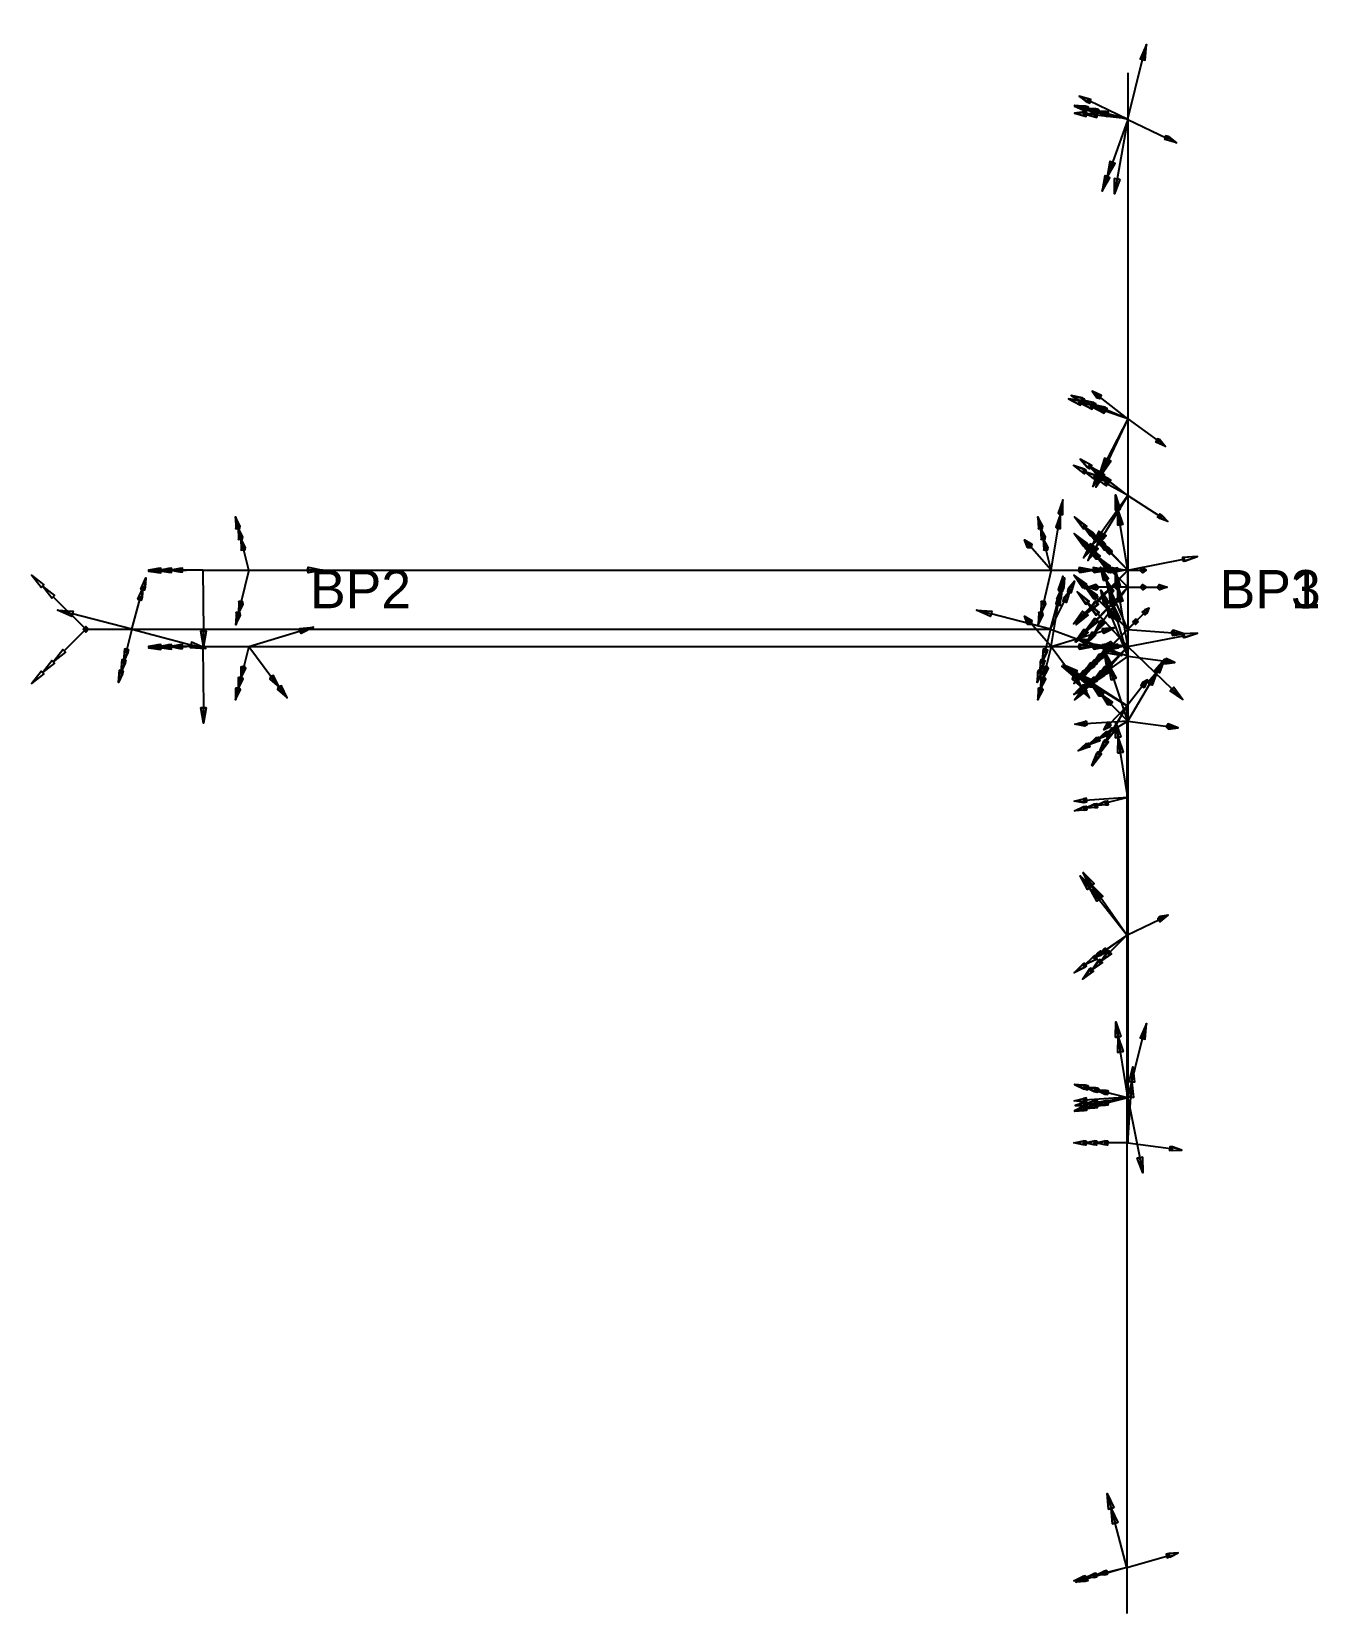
# Model space of a CAD drawing. Header units: millimetres. Extents: x -5676 to 13, y -131 to 76.
# Drawn here: x -155.3 to 12.9, y -131.4 to 75.4 of the extents above.
import ezdxf

# ---------------------------------------------------------------- set-up
doc = ezdxf.new("R2010")
doc.units = ezdxf.units.MM
for name, color, linetype in [('AutoDetect_10_1', 1, 'Continuous'), ('AutoDetect_25_3', 1, 'Continuous'), ('AutoDetect_26_4', 1, 'Continuous'), ('AutoDetect_35_6', 1, 'Continuous'), ('AutoDetect_36_2', 1, 'Continuous'), ('AutoDetect_38_13', 1, 'Continuous'), ('AutoDetect_39_7', 1, 'Continuous'), ('AutoDetect_5_12', 1, 'Continuous'), ('AutoDetect_5_9', 1, 'Continuous'), ('AutoDetect_6_14', 1, 'Continuous'), ('AutoDetect_7_0', 1, 'Continuous'), ('AutoDetect_7_11', 1, 'Continuous'), ('AutoDetect_7_15', 1, 'Continuous'), ('AutoDetect_8_5', 1, 'Continuous'), ('AutoDetect_8_8', 1, 'Continuous'), ('AutoDetect_9_10', 1, 'Continuous'), ('Plate_ID_13D1E', 1, 'Continuous')]:
    doc.layers.add(name, color=color, linetype=linetype)
doc.styles.get("Standard").update_dxf_attribs({"font": 'arial.ttf'})

# ---------------------------------------------------------------- blocks, each defined once
blk = doc.blocks.new('Kontrollpunkt')
at = {"color": 0}
for q in [(0, 6), (8, 0), (0, 0, 4)]:
    blk.add_line((0, 0), q, dxfattribs=at)
for points in [[(0.25, 8, -0.25), (-0.25, 8, -0.25), (-0.25, 8, 0.25), (0, 10, 0), (-0.25, 8, -0.25), (0.25, 8, 0.25), (0, 10, 0), (0.25, 8, -0.25), (0.25, 8, 0.25), (-0.25, 8, 0.25)], [(0.25, 6, -0.25), (-0.25, 6, -0.25), (-0.25, 6, 0.25), (0, 8, 0), (-0.25, 6, -0.25), (0.25, 6, 0.25), (0, 8, 0), (0.25, 6, -0.25), (0.25, 6, 0.25), (-0.25, 6, 0.25)], [(0.25, 0.25, 4), (-0.25, 0.25, 4), (-0.25, -0.25, 4), (0, 0, 6), (-0.25, 0.25, 4), (0.25, -0.25, 4), (0, 0, 6), (0.25, 0.25, 4), (0.25, -0.25, 4), (-0.25, -0.25, 4)], [(0.25, 0.25, 6), (-0.25, 0.25, 6), (-0.25, -0.25, 6), (0, 0, 8), (-0.25, 0.25, 6), (0.25, -0.25, 6), (0, 0, 8), (0.25, 0.25, 6), (0.25, -0.25, 6), (-0.25, -0.25, 6)], [(0.25, 0.25, 8), (-0.25, 0.25, 8), (-0.25, -0.25, 8), (0, 0, 10), (-0.25, 0.25, 8), (0.25, -0.25, 8), (0, 0, 10), (0.25, 0.25, 8), (0.25, -0.25, 8), (-0.25, -0.25, 8)], [(8, 0.25, -0.25), (8, 0.25, 0.25), (8, -0.25, 0.25), (10, 0, 0), (8, 0.25, 0.25), (8, -0.25, -0.25), (10, 0, 0), (8, 0.25, -0.25), (8, -0.25, -0.25), (8, -0.25, 0.25)]]:
    blk.add_polyline3d(points, dxfattribs=at)

msp = doc.modelspace()

# ---------------------------------------------------------------- linework, layer by layer
at = {"layer": 'AutoDetect_10_1', "color": 1}
msp.add_line((-132.89, 5, -450), (-22.01, 5, -450), dxfattribs=at)
at = {"layer": 'AutoDetect_25_3', "color": 1}
msp.add_line((-148.18, -2.75, -378.5), (-22.11, -2.75, -378.5), dxfattribs=at)
at = {"layer": 'AutoDetect_26_4', "color": 1}
msp.add_line((-148.18, -2.75, -388.5), (-22.11, -2.75, -388.5), dxfattribs=at)
at = {"layer": 'AutoDetect_35_6', "color": 1}
msp.add_line((-12.01, -5, -552.1), (-12.01, -5, -460), dxfattribs=at)
at = {"layer": 'AutoDetect_36_2', "color": 1}
msp.add_line((-12.01, 5, -552.1), (-12.01, 5, -460), dxfattribs=at)
at = {"layer": 'AutoDetect_38_13', "color": 1}
msp.add_line((-12.11, -131.4, -378.5), (-12.11, -12.75, -378.5), dxfattribs=at)
at = {"layer": 'AutoDetect_39_7', "color": 1}
msp.add_line((-12.11, -131.4, -388.5), (-12.11, -12.75, -388.5), dxfattribs=at)
at = {"layer": 'AutoDetect_5_12', "color": 1}
msp.add_line((-12, 70, -450), (-12, 5, -450), dxfattribs=at)
at = {"layer": 'AutoDetect_5_9', "color": 1}
msp.add_line((-12, -70, -450), (-12, -5, -450), dxfattribs=at)
at = {"layer": 'AutoDetect_6_14', "color": 1}
msp.add_line((-12, 70, -317), (-12, -70, -317), dxfattribs=at)
at = {"layer": 'AutoDetect_7_0', "color": 1}
msp.add_line((-12, 2.75, -429.5), (-12, 2.75, -337.5), dxfattribs=at)
at = {"layer": 'AutoDetect_7_0', "color": 1, "extrusion": (-1, 0, 0)}
for centre, start, end in [((-14.75, -429.5, 12), 315, 0), ((-14.75, -337.5, 12), 0, 45)]:
    msp.add_arc(centre, 12, start, end, dxfattribs=at)
at = {"layer": 'AutoDetect_7_11', "color": 1}
msp.add_line((-12, 69.9, -325.5), (-12, 14.75, -325.5), dxfattribs=at)
at = {"layer": 'AutoDetect_7_11', "color": 1, "extrusion": (1, 0, 0)}
msp.add_arc((14.75, -337.5, -12), 12, 90, 135, dxfattribs=at)
at = {"layer": 'AutoDetect_7_15', "color": 1}
msp.add_line((-12, 69.9, -441.5), (-12, 14.75, -441.5), dxfattribs=at)
at = {"layer": 'AutoDetect_7_15', "color": 1, "extrusion": (-1, 0, 0)}
msp.add_arc((-14.75, -429.5, 12), 12, 270, 315, dxfattribs=at)
at = {"layer": 'AutoDetect_8_5', "color": 1}
msp.add_line((-12, -2.75, -388.5), (-12, -2.75, -429.5), dxfattribs=at)
at = {"layer": 'AutoDetect_8_5', "color": 1, "extrusion": (-1, 0, 0)}
msp.add_arc((14.75, -429.5, 12), 12, 180, 225, dxfattribs=at)
at = {"layer": 'AutoDetect_8_8', "color": 1}
msp.add_line((-12, -69.9, -325.5), (-12, -14.75, -325.5), dxfattribs=at)
at = {"layer": 'AutoDetect_8_8', "color": 1, "extrusion": (-1, 0, 0)}
msp.add_arc((14.75, -337.5, 12), 12, 90, 135, dxfattribs=at)
at = {"layer": 'AutoDetect_9_10', "color": 1}
msp.add_line((-132.89, -5, -450), (-22.01, -5, -450), dxfattribs=at)

# ---------------------------------------------------------------- block references
at = {"layer": 'AutoDetect_10_1', "color": 1, "extrusion": (-0.173648, 0.696364, -0.696364), "rotation": 199.7021522331678}
for p in [(121.91, -298.2, 338.88), (20.15, -315.87, 320.67)]:
    msp.add_blockref('Kontrollpunkt', p, dxfattribs=at)
at = {"layer": 'AutoDetect_25_3', "color": 2, "extrusion": (-0.173648, -0.696364, 0.696364)}
for p, rotation in [((-137.29, -297.46, -236.97), 359.1452683390929), ((-20.79, -277.23, -257.82), 351.2011443039053)]:
    msp.add_blockref('Kontrollpunkt', p, dxfattribs=dict(at, rotation=rotation))
at = {"layer": 'AutoDetect_26_4', "color": 2, "extrusion": (-0.173648, -0.696364, -0.696364), "rotation": 180.8547316609075}
for p in [(-137.29, -253.01, 297.14), (-20.79, -273.24, 276.29)]:
    msp.add_blockref('Kontrollpunkt', p, dxfattribs=at)
at = {"layer": 'AutoDetect_35_6', "color": 1, "extrusion": (-0.696364, -0.696364, -0.173648), "rotation": 102.7514069217628}
for p in [(-4.96, -535.71, 106.68), (-4.96, -450.92, 91.72)]:
    msp.add_blockref('Kontrollpunkt', p, dxfattribs=at)
at = {"layer": 'AutoDetect_36_2', "color": 1, "extrusion": (-0.696364, 0.696364, -0.173648), "rotation": 260.1489238834161}
for p in [(4.96, -535.71, 106.68), (4.96, -450.92, 91.72)]:
    msp.add_blockref('Kontrollpunkt', p, dxfattribs=at)
at = {"layer": 'AutoDetect_38_13', "color": 1, "extrusion": (-0.449207, -0.783363, 0.429599), "rotation": 86.48539228782519}
msp.add_blockref('Kontrollpunkt', (-4.17, -349.13, -147.17), dxfattribs=at)
at = {"layer": 'AutoDetect_38_13', "color": 1, "extrusion": (-0.57972, -0.572582, 0.57972), "rotation": 78.91584157263927}
msp.add_blockref('Kontrollpunkt', (21.9, -330.82, -187.92), dxfattribs=at)
at = {"layer": 'AutoDetect_38_13', "color": 1, "extrusion": (-0.696364, -0.173648, 0.696364), "rotation": 91.4177731969594}
msp.add_blockref('Kontrollpunkt', (118.74, -300.96, -233.36), dxfattribs=at)
at = {"layer": 'AutoDetect_39_7', "color": 1, "extrusion": (-0.458417, -0.778874, -0.428029), "rotation": 95.75739782036538}
msp.add_blockref('Kontrollpunkt', (-3.97, -343.78, 181.77), dxfattribs=at)
at = {"layer": 'AutoDetect_39_7', "color": 1, "extrusion": (-0.692026, -0.491357, -0.528837), "rotation": 90.64686616668247}
msp.add_blockref('Kontrollpunkt', (27.84, -311.42, 234.84), dxfattribs=at)
at = {"layer": 'AutoDetect_39_7', "color": 1, "extrusion": (-0.696364, -0.173648, -0.696364), "rotation": 88.5822268030406}
msp.add_blockref('Kontrollpunkt', (118.74, -249.51, 300.75), dxfattribs=at)
at = {"layer": 'AutoDetect_5_12', "color": 1, "extrusion": (-0.696364, 0.173648, -0.696364), "rotation": 354.543611484391}
msp.add_blockref('Kontrollpunkt', (-59.19, -304.07, 332.83), dxfattribs=at)
at = {"layer": 'AutoDetect_5_12', "color": 1, "extrusion": (-0.578134, 0.575779, -0.578134), "rotation": 0.6015292080401343}
msp.add_blockref('Kontrollpunkt', (4.93, -360.22, 269.98), dxfattribs=at)
at = {"layer": 'AutoDetect_5_9', "color": 1, "extrusion": (-0.578134, -0.575779, -0.578134), "rotation": 357.9925759468448}
msp.add_blockref('Kontrollpunkt', (-4.93, -360.22, 269.98), dxfattribs=at)
at = {"layer": 'AutoDetect_5_9', "color": 1, "extrusion": (-0.696364, -0.173648, -0.696364), "rotation": 3.981912386823317}
msp.add_blockref('Kontrollpunkt', (59.19, -304.07, 332.83), dxfattribs=at)
at = {"layer": 'AutoDetect_6_14', "color": 1, "extrusion": (-0.696364, 0.173648, 0.696364), "rotation": 180}
for p in [(-59.19, -246.4, -201.28), (65, -224.83, -223.5)]:
    msp.add_blockref('Kontrollpunkt', p, dxfattribs=at)
at = {"layer": 'AutoDetect_7_0', "color": 1, "extrusion": (-0.650895, 0.650895, 0.390731), "rotation": 291.3421348077551}
msp.add_blockref('Kontrollpunkt', (6.54, -399.43, -158.22), dxfattribs=at)
at = {"layer": 'AutoDetect_7_0', "color": 1, "extrusion": (-0.701498, 0.701498, 0.125706), "rotation": 277.164824524269}
msp.add_blockref('Kontrollpunkt', (6.54, -427.4, -43.64), dxfattribs=at)
at = {"layer": 'AutoDetect_7_0', "color": 1, "extrusion": (-0.696364, 0.696364, -0.173648), "rotation": 260.1489238834161}
for p in [(6.54, -381.77, 77.91), (6.54, -340.41, 70.61)]:
    msp.add_blockref('Kontrollpunkt', p, dxfattribs=at)
at = {"layer": 'AutoDetect_7_0', "color": 1, "extrusion": (-0.650895, 0.650895, -0.390731), "rotation": 248.6578651922448}
msp.add_blockref('Kontrollpunkt', (6.54, -306.59, 141.47), dxfattribs=at)
at = {"layer": 'AutoDetect_7_11', "color": 1, "extrusion": (-0.696364, 0.173648, -0.696364), "rotation": 278.1385729810916}
msp.add_blockref('Kontrollpunkt', (-59.1, -214.73, 246.12), dxfattribs=at)
at = {"layer": 'AutoDetect_7_11', "color": 1, "extrusion": (-0.739336, 0.30625, -0.599661), "rotation": 278.2499811584947}
msp.add_blockref('Kontrollpunkt', (-18.27, -248.15, 211.64), dxfattribs=at)
at = {"layer": 'AutoDetect_7_11', "color": 1, "extrusion": (-0.623326, 0.472155, -0.623326), "rotation": 267.3371032559356}
msp.add_blockref('Kontrollpunkt', (-4.51, -243.01, 217.34), dxfattribs=at)
at = {"layer": 'AutoDetect_7_15', "color": 1, "extrusion": (-0.696364, 0.173648, 0.696364), "rotation": 261.8614270189084}
msp.add_blockref('Kontrollpunkt', (-59.1, -335.73, -287.99), dxfattribs=at)
at = {"layer": 'AutoDetect_7_15', "color": 1, "extrusion": (-0.777566, 0.263138, 0.571096), "rotation": 258.7388949350419}
msp.add_blockref('Kontrollpunkt', (-19.6, -373.44, -236.29), dxfattribs=at)
at = {"layer": 'AutoDetect_7_15', "color": 1, "extrusion": (-0.711959, 0.390731, 0.583476), "rotation": 265.144335583185}
msp.add_blockref('Kontrollpunkt', (-7.16, -368.83, -243.3), dxfattribs=at)
at = {"layer": 'AutoDetect_8_5', "color": 2, "extrusion": (-0.650895, -0.650895, 0.390731), "rotation": 90.00000000000001}
msp.add_blockref('Kontrollpunkt', (-6.54, -399.43, -158.22), dxfattribs=at)
at = {"layer": 'AutoDetect_8_5', "color": 2, "extrusion": (-0.578134, -0.578134, -0.575779), "rotation": 90.00000000000001}
msp.add_blockref('Kontrollpunkt', (-6.54, -311.63, 232.22), dxfattribs=at)
at = {"layer": 'AutoDetect_8_5', "color": 2, "extrusion": (-0.696364, -0.696364, 0.173648), "rotation": 90.00000000000001}
msp.add_blockref('Kontrollpunkt', (-6.54, -414.94, -62.57), dxfattribs=at)
at = {"layer": 'AutoDetect_8_8', "color": 2, "extrusion": (-0.650895, -0.390731, -0.650895), "rotation": 108.7339021992395}
msp.add_blockref('Kontrollpunkt', (6.47, -235.47, 225.44), dxfattribs=at)
at = {"layer": 'AutoDetect_8_8', "color": 2, "extrusion": (-0.696364, -0.173648, -0.696364), "rotation": 97.0609210301376}
for p in [(21.11, -221.33, 239.32), (59.1, -214.73, 246.12)]:
    msp.add_blockref('Kontrollpunkt', p, dxfattribs=at)
at = {"layer": 'AutoDetect_9_10', "color": 1, "extrusion": (-0.173648, -0.696364, -0.696364), "rotation": 319.5459713769206}
for p in [(-121.91, -298.2, 338.88), (-20.15, -315.87, 320.67)]:
    msp.add_blockref('Kontrollpunkt', p, dxfattribs=at)
at = {"layer": 'Plate_ID_13D1E', "color": 2, "extrusion": (0.92388, 0, -0.382683), "rotation": 293.3069623477771}
for p in [(5, -424.17, 151.87), (-5, -424.17, 151.87)]:
    msp.add_blockref('Kontrollpunkt', p, dxfattribs=at)
at = {"layer": 'Plate_ID_13D1E', "color": 2, "extrusion": (-0.382683, 1.38778e-17, 0.92388), "rotation": 100.1178300596266}
for p in [(-5, -187.13, -420.39), (5, -187.13, -420.39)]:
    msp.add_blockref('Kontrollpunkt', p, dxfattribs=at)
at = {"layer": 'Plate_ID_13D1E', "color": 2, "extrusion": (-0.707107, -0.707107, 0)}
for p, rotation in [((-102.84, -378.5, 106.73), 90), ((-102.84, -388.5, 106.73), 90), ((-6.54, -337.5, 10.43), 103.4159677749772)]:
    msp.add_blockref('Kontrollpunkt', p, dxfattribs=dict(at, rotation=rotation))
at = {"layer": 'Plate_ID_13D1E', "color": 2, "extrusion": (-0.707107, 0, -0.707107), "rotation": 359.1434258376698}
for p in [(-5, -224.23, 412.17), (5, -224.23, 412.17)]:
    msp.add_blockref('Kontrollpunkt', p, dxfattribs=at)
at = {"layer": 'Plate_ID_13D1E', "color": 2, "extrusion": (-0.707107, -0.5, -0.5), "rotation": 124.923807678265}
msp.add_blockref('Kontrollpunkt', (-1.81, -278.23, 176.13), dxfattribs=at)
at = {"layer": 'Plate_ID_13D1E', "color": 2, "extrusion": (-0.57735, -0.57735, 0.57735), "rotation": 55.88142918055511}
msp.add_blockref('Kontrollpunkt', (-6.54, -315.07, -210.01), dxfattribs=at)
at = {"layer": 'Plate_ID_13D1E', "color": 2, "extrusion": (-0.707107, -0.5, 0.5), "rotation": 65.18284881459753}
msp.add_blockref('Kontrollpunkt', (-1.81, -386.01, -207.37), dxfattribs=at)
at = {"layer": 'Plate_ID_13D1E', "color": 2, "extrusion": (-0.57735, 0.57735, 0.57735), "rotation": 113.8941301532317}
msp.add_blockref('Kontrollpunkt', (18.92, -359.36, -256.49), dxfattribs=at)
at = {"layer": 'Plate_ID_13D1E', "color": 2, "extrusion": (-0.707107, 0, 0.707107), "rotation": 84.6815281606006}
msp.add_blockref('Kontrollpunkt', (69.9, -320.67, -303.7), dxfattribs=at)

# ---------------------------------------------------------------- texts
at = {"layer": 'Plate_ID_13D1E', "color": 5}
for s, p in [('BP2', (-118.87, 0)), ('BP3', (0, 0, -171.8)), ('BP1', (0, 0))]:
    msp.add_text(s, height=5, dxfattribs=at).set_placement(p)

doc.saveas('drawing.dxf')
